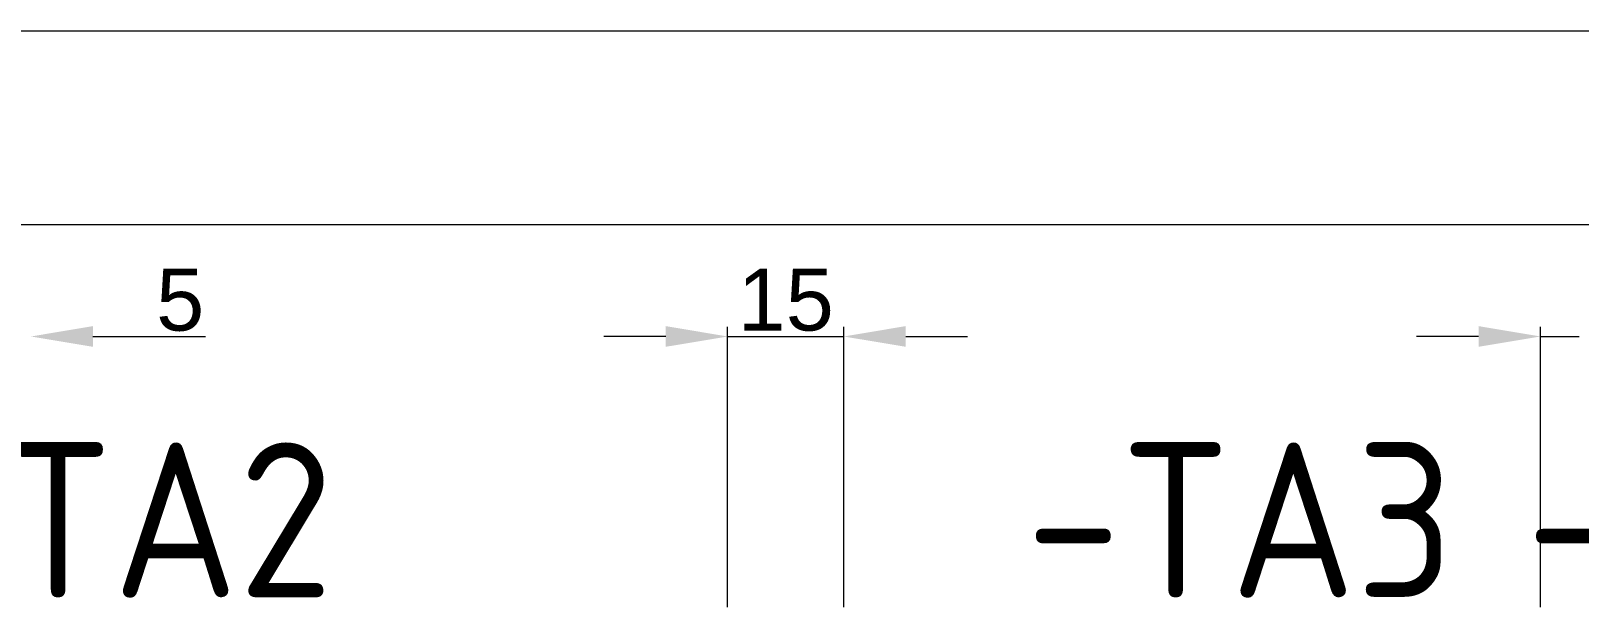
# Model space of a CAD drawing. Header units: millimetres. Extents: x 1359 to 3577, y 1336 to 3557.
# Drawn here: x 1770.2 to 1970.2, y 3277.2 to 3351.6 of the extents above; entities that cross this region are included whole.
import ezdxf
from ezdxf.enums import TextEntityAlignment as Align

# ---------------------------------------------------------------- set-up
doc = ezdxf.new("R2010")
doc.units = ezdxf.units.MM
doc.layers.add('000-PI_TEXT', color=7, linetype='Continuous')
doc.layers.add('002-PI-Kabelska kanalica', color=150, linetype='Continuous')
doc.styles.add('PI0', font='isocpeur.ttf', dxfattribs={"width": 0.9})
doc.styles.get("Standard").update_dxf_attribs({"font": 'arial.ttf'})

msp = doc.modelspace()

# ---------------------------------------------------------------- linework, layer by layer
at = {"layer": '000-PI_TEXT', "color": 0, "linetype": 'ByBlock', "lineweight": 0, "ltscale": 0.25}
for p, q in [((1778.19, 3312.11), (1792.75, 3312.11)), ((1852.19, 3312.11), (1844.19, 3312.11)), ((1860.19, 3277.18), (1860.19, 3313.36)), ((1860.19, 3312.11), (1875.19, 3312.11)), ((1875.19, 3277.18), (1875.19, 3313.36)), ((1883.19, 3312.11), (1891.19, 3312.11)), ((1957.19, 3312.11), (1949.19, 3312.11)), ((1965.19, 3277.18), (1965.19, 3313.36)), ((1965.19, 3312.11), (1970.19, 3312.11))]:
    msp.add_line(p, q, dxfattribs=at)
at = {"layer": '000-PI_TEXT', "color": 0, "linetype": 'ByBlock', "ltscale": 0.25}
for points in [[(1778.19, 3313.45), (1778.19, 3310.78), (1770.19, 3312.11)], [(1852.19, 3313.45), (1852.19, 3310.78), (1860.19, 3312.11)], [(1883.19, 3313.45), (1883.19, 3310.78), (1875.19, 3312.11)], [(1957.19, 3313.45), (1957.19, 3310.78), (1965.19, 3312.11)]]:
    msp.add_solid(points, dxfattribs=at)
at = {"layer": '002-PI-Kabelska kanalica', "color": 0, "linetype": 'ByBlock', "lineweight": 0}
for p, q in [((1601.07, 3351.56), (2420.07, 3351.56)), ((1601.07, 3326.56), (2420.07, 3326.56))]:
    msp.add_line(p, q, dxfattribs=at)

# ---------------------------------------------------------------- texts
at = {"layer": '000-PI_TEXT', "color": 0, "linetype": 'ByBlock', "lineweight": 0, "ltscale": 0.25, "char_height": 8, "attachment_point": 5}
for s, insert in [('5', (1789.47, 3316.81)), ('15', (1867.69, 3316.82))]:
    msp.add_mtext(s, dxfattribs=dict(at, insert=insert))
at = {"layer": '002-PI-Kabelska kanalica', "color": 0, "linetype": 'ByBlock', "lineweight": 0, "style": 'PI0', "width": 0.9}
for s, p in [('-TA2', (1781.81, 3288.44)), ('-TA3', (1926.36, 3288.44)), ('-TB2', (1990.35, 3288.44))]:
    msp.add_text(s, height=20, dxfattribs=at).set_placement(p, align=Align.MIDDLE)

doc.saveas('drawing.dxf')
